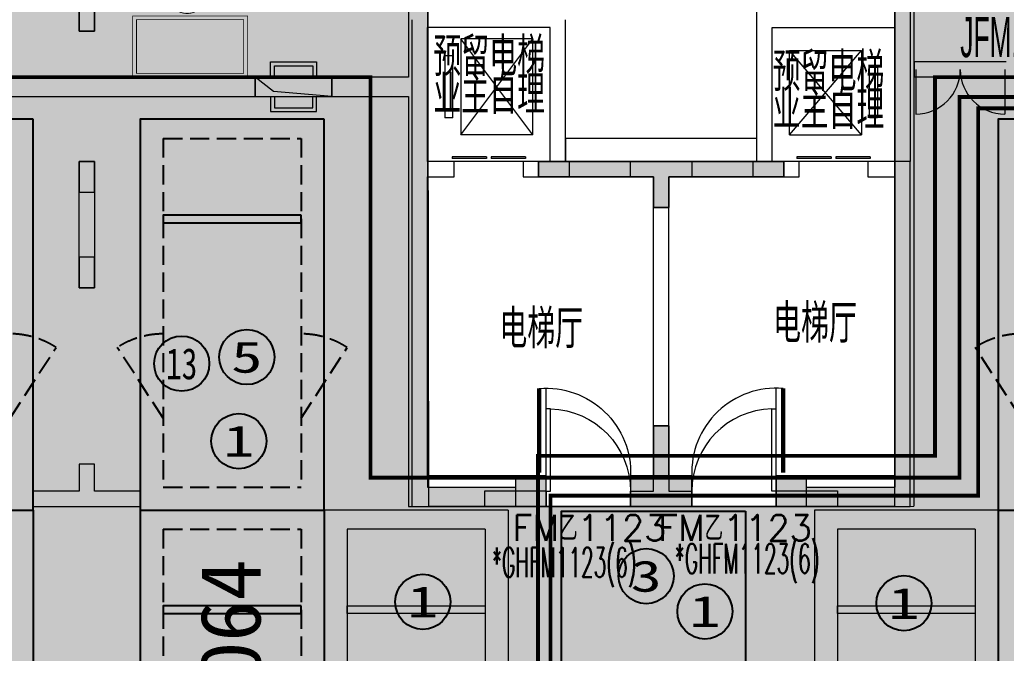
# Model space of a CAD drawing. Extents: x -264757 to 86229, y 4049843 to 4347093.
# Drawn here: x -59830 to -46952, y 4213591 to 4221858 of the extents above; entities that cross this region are included whole.
import ezdxf
from ezdxf.enums import TextEntityAlignment as Align

# ---------------------------------------------------------------- set-up
doc = ezdxf.new("R2010")
doc.units = 0
doc.header["$LTSCALE"] = 1000
doc.header["$MEASUREMENT"] = 0
doc.linetypes.add('AX-01DK-PB01$1$A-001-车位参照B1$0$A-001-车位参照B1$0$A-001-车位参照B1$0$A-H4-001-基本图形$0$A-001-车位B1$0$DASH', pattern=[0.35, 0.25, -0.1])
doc.linetypes.add('DASH', pattern=[0.35, 0.25, -0.1])
doc.layers.get('0').update_dxf_attribs({"color": 8})
doc.layers.add('AX-01DK-PB01$0$AX-001DK-01-PB01-02$0$A-3-WinF(Text)', color=8, linetype='Continuous', plot=False)
doc.layers.add('AX-01DK-PB01$0$AX-03CK-02-PB01$0$AX-03CK-02-PB01$0$WINDOW_TEXT', color=8, linetype='Continuous', plot=False)
for name, color, linetype in [('AX-01DK-PB01$0$AX-03CK-02-PB01$0$AX-03CK-02-PB01$0$PUB_HATCH', 8, 'Continuous'), ('AX-01DK-PB01$0$AX-03CK-02-PB01$0$AX-03CK-02-PB01$0$人防$0$人防$0$DOOR_FIRE_TEXT', 8, 'Continuous'), ('PUB_HATCH', 8, 'Continuous'), ('不利因素13-紧邻铁爬梯', 7, 'Continuous'), ('不利因素3-紧邻房间出入口', 7, 'Continuous'), ('不利因素5-单面靠墙', 7, 'Continuous'), ('不利因素9-坡道上停车', 7, 'Continuous'), ('不可售车位', 255, 'Continuous'), ('子母车位', 7, 'Continuous'), ('普通车位', 7, 'Continuous')]:
    doc.layers.add(name, color=color, linetype=linetype)
doc.layers.add('无关图层', color=8, linetype='Continuous', lineweight=0)
doc.layers.add('无关图层 @ 1', color=8, linetype='Continuous', lineweight=0)
doc.layers.add('车位归属楼栋范围线', color=7, linetype='Continuous', true_color=0x19e6c7)
doc.styles.add('AX-01DK-PB01$0$AX-001DK-01-PB01-02$0$_TCH_WINDOW', font='SIMPLEX', dxfattribs={"bigfont": 'GBCBIG'})
doc.styles.add('AX-01DK-PB01$0$AX-03CK-02-PB01$0$AX-03CK-02-PB01$0$_TCH_DIM_T3', font='SIMPLEX', dxfattribs={"width": 0.705882, "bigfont": 'GBCBIG'})
doc.styles.add('AX-01DK-PB01$0$AX-03CK-02-PB01$0$AX-03CK-02-PB01$0$人防$0$人防$0$_TCH_DIM', font='$ GAD E', dxfattribs={"width": 0.7, "bigfont": '$ GAD C'})
doc.styles.add('AX-01DK-PB01$0$Standard', font='gbenor.shx', dxfattribs={"bigfont": 'gbcbig.shx'})
doc.styles.add('AX-ACK-BIANH1$0$黑体', font='simhei.ttf')
doc.styles.add('AX-ACK-P01-WALL$0$黑体', font='simhei.ttf')
doc.styles.add('SX-ACK-PB01-WNC-ALL$0$黑体', font='simhei.ttf')
doc.styles.add('坑编号', font='', dxfattribs={"width": 0.8})
doc.styles.add('黑体', font='simhei.ttf')
doc.styles.get('坑编号').set_extended_font_data('SimSun')

# ---------------------------------------------------------------- blocks, each defined once
blk = doc.blocks.new('A$C7e5eb487')
at = {"layer": '普通车位', "true_color": 0xf18f8e}
h = blk.add_hatch(color=11, dxfattribs=at)
h.dxf.hatch_style = 1
h.paths.add_polyline_path([(2400, 0), (2400, -5300), (0, -5300), (0, 0)])
blk = doc.blocks.new('普通车位')
at = {"layer": '无关图层'}
for p, q in [((-2.253, 3.186), (0.077, 3.764)), ((1.352, -1.38), (0.077, 3.764)), ((-1.889, 2.967), (-0.142, 3.4)), ((1.001, -1.21), (-0.142, 3.4)), ((-0.977, -1.958), (-2.253, 3.186)), ((-0.746, -1.643), (-1.889, 2.967)), ((-0.746, -1.643), (1.001, -1.21)), ((-0.977, -1.958), (1.352, -1.38))]:
    blk.add_line(p, q, dxfattribs=at)
for points in [[(0.074, 2.527), (0.879, 1.777)], [(-1.673, 2.094), (-2.033, 1.054)]]:
    blk.add_lwpolyline(points, dxfattribs=at)
blk.add_lwpolyline([(0.76, -0.239), (-0.987, -0.673), (-1.011, -0.575), (0.736, -0.142)], close=True, dxfattribs=at)
for centre, start, end in [((0.074, 2.527), 283.9287, 316.9845), ((-1.673, 2.094), 250.873, 283.9287)]:
    blk.add_arc(centre, 1.1, start, end, dxfattribs=at)
at = {"layer": '普通车位', "xscale": -0.0009999999999999812, "yscale": 0.0009999999999999812, "zscale": 0.0009999999999999812, "rotation": 13.92873520577783}
blk.add_blockref('A$C7e5eb487', (0.077, 3.764), dxfattribs=at)
blk = doc.blocks.new('A$C741380cb')
at = {"layer": '子母车位', "true_color": 0x0617f9}
h = blk.add_hatch(color=5, dxfattribs=at)
h.dxf.hatch_style = 1
h.paths.add_polyline_path([(2400, 0), (2400, -10400), (0, -10400), (0, 0)])
blk = doc.blocks.new('子母车位1')
at = {"layer": '子母车位', "color": 8, "linetype": 'AX-01DK-PB01$1$A-001-车位参照B1$0$A-001-车位参照B1$0$A-001-车位参照B1$0$A-H4-001-基本图形$0$A-001-车位B1$0$DASH'}
for p, q in [((330318, -478521), (332118, -478521)), ((330318, -478521), (330318, -483071, 0)), ((332118, -478521), (332118, -483071, 0)), ((330318, -483071, 0), (332118, -483071, 0)), ((330318, -483621, 0), (332118, -483621, 0)), ((330318, -483621, 0), (330318, -488371)), ((332118, -483621, 0), (332118, -488371)), ((330318, -488371), (332118, -488371))]:
    blk.add_line(p, q, dxfattribs=at)
at = {"layer": '子母车位', "color": 83}
for p, q in [((330018, -483371, 0), (330018, -488671)), ((330018, -483371, 0), (332418, -483371, 0)), ((332418, -483371, 0), (332418, -488671)), ((330018, -488671), (332418, -488671))]:
    blk.add_line(p, q, dxfattribs=at)
blk.add_lwpolyline([(332418, -478271), (330018, -478271), (330018, -483371), (332418, -483371)], close=True, dxfattribs=at)
at = {"layer": '子母车位'}
blk.add_lwpolyline([(332118, -479521), (330318, -479521), (330318, -479621), (332118, -479621)], close=True, dxfattribs=at)
at = {"layer": '子母车位', "linetype": 'AX-01DK-PB01$1$A-001-车位参照B1$0$A-001-车位参照B1$0$A-001-车位参照B1$0$A-H4-001-基本图形$0$A-001-车位B1$0$DASH'}
for points in [[(330318, -482171), (329718, -481249)], [(332118, -482171), (332718, -481249)]]:
    blk.add_lwpolyline(points, dxfattribs=at)
at = {"layer": '子母车位', "elevation": 0}
blk.add_lwpolyline([(332118, -484621), (330318, -484621), (330318, -484721), (332118, -484721)], close=True, dxfattribs=at)
at = {"layer": '子母车位', "linetype": 'AX-01DK-PB01$1$A-001-车位参照B1$0$A-001-车位参照B1$0$A-001-车位参照B1$0$A-H4-001-基本图形$0$A-001-车位B1$0$DASH', "elevation": 0}
for points in [[(330318, -487471), (329718, -486549)], [(332118, -487471), (332718, -486549)]]:
    blk.add_lwpolyline(points, dxfattribs=at)
at = {"layer": '子母车位', "linetype": 'AX-01DK-PB01$1$A-001-车位参照B1$0$A-001-车位参照B1$0$A-001-车位参照B1$0$A-H4-001-基本图形$0$A-001-车位B1$0$DASH'}
for centre, start, end in [((330318, -482171, 0), 89.9997, 123.0554), ((332118, -482171, 0), 56.9439, 89.9997), ((330318, -487471), 89.9997, 123.0554), ((332118, -487471), 56.9439, 89.9997)]:
    blk.add_arc(centre, 1100, start, end, dxfattribs=at)
at = {"layer": '子母车位', "rotation": 179.9996583709065}
blk.add_blockref('A$C741380cb', (332418, -488671), dxfattribs=at)
blk = doc.blocks.new('SX-ACK-PB01-WNC-ALL$0$20200722.21182536')
at = {"layer": '不利因素3-紧邻房间出入口', "true_color": 0xe4d218}
h = blk.add_hatch(color=52, dxfattribs=at)
h.dxf.hatch_style = 1
edge = h.paths.add_edge_path()
edge.add_arc((360, 360), 360, 0, 360)
at = {"layer": '不利因素3-紧邻房间出入口'}
blk.add_circle((360, 360), 360, dxfattribs=at)
at = {"layer": '不利因素3-紧邻房间出入口', "style": 'SX-ACK-PB01-WNC-ALL$0$黑体', "width": 1.390625}
blk.add_text('3', height=407, dxfattribs=at).set_placement((156, 156), (564, 156), align=Align.FIT)
blk = doc.blocks.new('SX-ACK-PB01-WNC-ALL$0$20200722.21183209')
at = {"layer": '不利因素5-单面靠墙', "true_color": 0x6d711d}
h = blk.add_hatch(color=66, dxfattribs=at)
h.dxf.hatch_style = 1
edge = h.paths.add_edge_path()
edge.add_arc((360, 360), 360, 0, 360)
at = {"layer": '不利因素5-单面靠墙'}
blk.add_circle((360, 360), 360, dxfattribs=at)
at = {"layer": '不利因素5-单面靠墙', "style": 'SX-ACK-PB01-WNC-ALL$0$黑体', "width": 1.390625}
blk.add_text('5', height=407, dxfattribs=at).set_placement((156, 156), (564, 156), align=Align.FIT)
blk = doc.blocks.new('20200722.22094563')
at = {"layer": '不利因素13-紧邻铁爬梯', "true_color": 0x9bc530}
h = blk.add_hatch(color=62, dxfattribs=at)
h.dxf.hatch_style = 1
edge = h.paths.add_edge_path()
edge.add_arc((360, 360), 360, 0, 360)
at = {"layer": '不利因素13-紧邻铁爬梯'}
blk.add_circle((360, 360), 360, dxfattribs=at)
at = {"layer": '不利因素13-紧邻铁爬梯', "style": '黑体', "width": 0.695313}
blk.add_text('13', height=407.3, dxfattribs=at).set_placement((156, 156), (564, 156), align=Align.FIT)
blk = doc.blocks.new('销控车位')
at = {"layer": '不可售车位', "true_color": 0x757b8a}
h = blk.add_hatch(color=8, dxfattribs=at)
h.dxf.hatch_style = 1
h.paths.add_polyline_path([(2400, 0), (2400, -5300), (0, -5300), (0, 0)])
at = {"layer": '不可售车位', "color": 8, "true_color": 0x757b8a}
blk.add_lwpolyline([(2400, 0), (2400, -5300), (0, -5300), (0, 0)], close=True, dxfattribs=at)
blk = doc.blocks.new('AX-01DK-PB01-RFTC')
at = {"layer": '无关图层'}
h = blk.add_hatch(color=251, dxfattribs=at)
h.dxf.hatch_style = 1
h.paths.add_polyline_path([(19773, -61220), (19773, -62171), (18423, -62170), (18423, -70471), (12324, -70471), (12323, -62170), (7773, -62170), (7777, -120370), (8177, -120370), (8177, -120315), (14323, -119683), (14322, -126122), (25972, -126122), (25972, -124922), (26822, -124926), (26822, -122452), (33923, -122452), (33923, -124922), (34773, -124922), (34773, -126122), (41373, -126125), (41373, -124372), (41823, -124372), (41823, -122152), (41447, -122152), (41447, -120270), (48923, -120270), (48923, -123125), (49323, -123125), (49323, -124675), (51824, -124674), (51824, -124055), (54717, -124055), (54717, -125871), (56816, -125871), (56816, -116250), (55967, -116250), (55967, -111420), (63072, -111420), (63072, -103570), (62080, -103570), (62073, -94584), (64569, -94584), (64573, -65385), (66999, -65385), (67002, -52470), (67402, -52470), (67397, -31965), (65807, -31965), (65807, -26418), (68456, -26418), (68457, -17070), (67422, -17070), (67422, -13843), (60301, -13843), (60302, -3770), (55750, -3770), (55750, -12070), (49652, -12070), (49649, -9275), (45355, -9275), (45349, -3821), (40751, -3820), (40750, -12070), (34663, -12070), (34649, -3820), (25757, -3820), (25757, -12071), (19650, -12071), (19650, -3820), (10752, -3820), (10751, -12072), (4662, -12071), (4661, -3769), (4150, -3770), (100, -3769), (100, -23171), (-701, -23171), (-701, -29550), (100, -29550), (11250, -29550), (11250, -32020), (12100, -32020), (12100, -32970), (10750, -32970), (10754, -41272), (4647, -41271), (4650, -32970), (1953, -32970), (1953, -34670), (100, -34670), (100, -57801), (9743, -57801), (9743, -57272), (13567, -57272), (13567, -56751), (15417, -56751), (15416, -58750), (18923, -58750), (18923, -61220)])
h.paths.add_polyline_path([(41812, -58753), (48919, -58753), (48919, -61220), (49773, -61220), (49773, -62170), (48419, -62173), (48426, -70475), (42319, -70475), (42324, -67872), (39323, -67876), (39323, -62423), (41812, -62423)], flags=16)
h.paths.add_polyline_path([(33923, -58751), (33923, -61220), (34773, -61220), (34773, -62170), (33423, -62171), (33430, -70475), (27323, -70475), (27323, -62171), (26373, -62170), (26373, -60670), (26815, -60670), (26823, -58751), (31623, -58751), (31623, -58751)], flags=16)
h.paths.add_polyline_path([(40754, -41272), (34647, -41271), (34650, -32970), (33700, -32970), (33700, -31470), (34142, -31470), (34150, -29551), (38951, -29551), (38950, -29550), (41250, -29550), (41250, -32020), (42100, -32020), (42100, -32970), (40750, -32970)], flags=16)
h.paths.add_polyline_path([(49647, -41270), (49655, -38470), (45349, -38475), (45349, -33220), (49142, -33220), (49142, -29550), (56249, -29550), (56250, -32020), (57100, -32020), (57100, -32970), (55749, -32970), (55754, -41271)], flags=16)
h.paths.add_polyline_path([(25764, -41272), (19657, -41271), (19657, -32970), (19150, -32970), (19150, -29550), (26257, -29550), (26250, -32020), (27100, -32020), (27100, -32970), (25757, -32970)], flags=16)
h.paths.add_polyline_path([(41812, -87950), (48919, -87950), (48919, -90420), (49773, -90420), (49773, -91370), (48419, -91370), (48428, -99684), (41519, -99659), (41519, -97070), (39326, -97074), (39319, -91620), (41822, -91620)], flags=16)
h.paths.add_polyline_path([(33925, -87950), (33923, -90420), (34773, -90420), (34773, -91370), (33425, -91370), (33428, -99683), (26519, -99658), (26523, -95371), (27330, -95371), (27324, -91371), (26373, -91370), (26373, -89870), (26823, -89870), (26823, -87951), (31623, -87951), (31623, -87951)], flags=16)
h.paths.add_polyline_path([(18923, -87950), (18922, -90419), (19772, -90419), (19772, -91369), (18420, -91369), (18427, -99677), (11523, -99666), (11523, -95370), (12323, -95370), (12323, -91370), (10974, -91370), (10974, -90420), (11823, -90420), (11823, -87950)], flags=16)
h.paths.add_polyline_path([(62209, -60116), (64273, -60116), (64273, -55267), (62209, -55267)], flags=16)
h.paths.add_polyline_path([(59799, -89432), (61752, -89432), (61752, -84521), (59799, -84521)], flags=16)
blk.add_lwpolyline([(10752, -3820), (19650, -3820), (19650, -12071), (25757, -12071), (25757, -3820), (34649, -3820), (34663, -12070), (40750, -12070), (40751, -3820), (45349, -3821), (45355, -9275), (49649, -9275), (49652, -12070), (55750, -12070), (55750, -3770), (60302, -3770), (60301, -13843), (67422, -13843), (67422, -17070), (68457, -17070), (68456, -26418)], dxfattribs=at)
blk = doc.blocks.new('A$C2E116D47')
at = {"layer": '无关图层'}
for p, q in [((0, 600), (0, 0)), ((200, 600), (0, 600)), ((50, 550), (50, 50)), ((200, 550), (50, 550)), ((50, 50), (200, 50)), ((0, 0), (200, 0))]:
    blk.add_line(p, q, dxfattribs=at)
blk = doc.blocks.new('*U98')
at = {"layer": '无关图层', "const_width": 10}
for points in [[(1250, 100), (-250, 100), (-250, 900), (1250, 900)], [(1200, 150), (-200, 150), (-200, 850), (1200, 850)]]:
    blk.add_lwpolyline(points, close=True, dxfattribs=at)
blk.add_lwpolyline([(539, 69, 0.098491), (444, 50, 0.098491), (362, -4, 0.098491), (308, -85, 0.098491), (289, -181, 0.098491), (308, -276, 0.098491), (362, -357, 0.098491), (444, -412, 0.098491), (539, -431, 0.098491), (635, -412, 0.098491), (716, -357, 0.098491), (770, -276, 0.098491), (789, -181, 0.098491), (770, -85, 0.098491), (716, -4, 0.098491), (635, 50, 0.098491)], format="xyb", close=True, dxfattribs=at)
at = {"layer": '无关图层', "style": '坑编号', "width": 0.8}
blk.add_attdef('X', text='', height=380, dxfattribs=at).set_placement((539, -181), align=Align.MIDDLE_CENTER)
blk = doc.blocks.new('*U161')
at = {"layer": '无关图层'}
ref = blk.add_blockref('*U98', (-57106, 4222008), dxfattribs=dict(at, rotation=180))
ref.add_attrib('X', '3', dxfattribs={"layer": '无关图层 @ 1', "height": 380, "rotation": 180, "style": '坑编号', "width": 0.8}).set_placement((-57645, 4222189), align=Align.MIDDLE_CENTER)
blk = doc.blocks.new('fasdfasdfasdfasdfasdf')
at = {"layer": '不利因素9-坡道上停车', "true_color": 0xe0aa15}
h = blk.add_hatch(color=42, dxfattribs=at)
h.dxf.hatch_style = 1
edge = h.paths.add_edge_path()
edge.add_arc((-119587, 4058555), 720, 0, 360)
at = {"layer": '不利因素9-坡道上停车'}
blk.add_circle((-119587, 4058555), 720, dxfattribs=at)
at = {"layer": '不利因素9-坡道上停车', "style": 'AX-ACK-P01-WALL$0$黑体', "width": 1.390625}
blk.add_text('1', height=815, dxfattribs=at).set_placement((-119994, 4058148), (-119180, 4058148), align=Align.FIT)
blk = doc.blocks.new('AX-01DK-PB01$0$AX-001DK-01-PP01$0$AX-001DK-01-PP01$0$$DORLIB2D$00000127')
at = {"layer": '无关图层'}
for points in [[(-0.533, 0.795), (-0.533, 0.69)], [(-0.033, 0.795), (-0.533, 0.795)], [(-0.033, 0.795), (-0.033, 0.69)], [(0.533, 0.795), (0.033, 0.795)], [(0.033, 0.795), (0.033, 0.69)], [(0.533, 0.795), (0.533, 0.69)], [(-0.033, 0.69), (-0.533, 0.69)], [(0.533, 0.69), (0.033, 0.69)], [(0.5, 0.5), (-0.5, 0.5)]]:
    blk.add_lwpolyline(points, dxfattribs=at)
blk = doc.blocks.new('AX-01DK-PB01$0$$DorLib2D$00000001')
at = {"layer": '无关图层'}
for p, q in [((0.45, 0.975), (0.5, 0.975)), ((0.45, 0), (0.45, 0.975)), ((0.5, 0), (0.5, 0.975)), ((0.5, 0), (0.45, 0))]:
    blk.add_line(p, q, dxfattribs=at)
at = {"layer": '无关图层', "lineweight": 13}
blk.add_arc((0.475, 0), 0.975, 91.4693, 180, dxfattribs=at)
blk = doc.blocks.new('AX-01DK-PB01$0$AX-03CK-02-PB01$0$AX-03CK-02-PB01$0$$U_DORLIB2D$00000009')
at = {"layer": '无关图层'}
blk.add_line((0.5, 0.219), (0.5, 1.213), dxfattribs=at)
at = {"layer": '无关图层', "const_width": 0.05}
blk.add_lwpolyline([(0.583, 0.219), (0.583, 1.219)], dxfattribs=at)
at = {"layer": '无关图层'}
blk.add_arc((0.5, 0.219), 1.001, 85.224, 182.3859, dxfattribs=at)
blk = doc.blocks.new('_FZH')
blk.add_lwpolyline([(-0.5, -0.5), (0.5, -0.5), (0.5, 0.5), (-0.5, 0.5)], close=True)
at = {"layer": 'PUB_HATCH'}
blk.add_solid([(-0.5, -0.5), (0.5, -0.5), (-0.5, 0.5), (0.5, 0.5)], dxfattribs=at)
blk = doc.blocks.new('AX-01DK-PB01$0$AX-03CK-02-PB01$0$AX-03CK-02-PB01$0$人防$0$人防$0$$DorLib2D$00000004')
at = {"layer": '无关图层'}
for p, q in [((-0.485, 0), (-0.485, 0.485)), ((0.485, 0), (0.485, 0.485))]:
    blk.add_line(p, q, dxfattribs=at)
at = {"layer": '无关图层', "lineweight": 13}
for centre, start, end in [((-0.485, 0), 0, 90), ((0.485, 0), 90, 180)]:
    blk.add_arc(centre, 0.485, start, end, dxfattribs=at)

msp = doc.modelspace()

# ---------------------------------------------------------------- hatches: boundary and pattern name
at = {"layer": 'AX-01DK-PB01$0$AX-03CK-02-PB01$0$AX-03CK-02-PB01$0$PUB_HATCH'}
for points in [[(-54506.7, 4223808.1), (-54756.7, 4223558.1), (-54756.7, 4221108), (-54673.4, 4220983), (-54506.7, 4220983)], [(-48156.6, 4223557.9), (-48406.6, 4223807.9), (-48406.6, 4221207.3), (-48156.6, 4221207.3)], [(-63149, 4220858), (-56756.4, 4220858), (-56756.4, 4221108), (-63149, 4221108), (-63251.9, 4220983)], [(-54756.7, 4221108), (-55756.4, 4221108), (-55756.4, 4220858), (-54756.7, 4220858), (-54673.4, 4220983)], [(-48156.6, 4221207.3), (-48406.6, 4221207.3), (-48406.6, 4215758.4), (-48156.6, 4215508.5)], [(-54673.4, 4220983), (-54756.7, 4220858), (-54756.7, 4220633), (-54673.4, 4220631.7), (-54506.7, 4220633), (-54506.7, 4220983)], [(-54673.4, 4220632.4), (-54756.7, 4220631.1), (-54756.7, 4215507.5), (-54506.7, 4215757.6), (-54506.7, 4220631.1)], [(-51856.8, 4215507.9), (-51056.4, 4215508.1), (-51056.4, 4215908.1), (-51856.9, 4215907.9)], [(-49731.4, 4215508.6), (-49956.3, 4215508.5), (-49956.4, 4215908.2), (-49956.4, 4215508.2), (-49731.4, 4215508.2)], [(-53181.6, 4215508.1), (-53356.8, 4215508.1), (-53356.8, 4215757.7), (-54506.7, 4215757.6), (-54756.7, 4215507.5), (-53181.6, 4215507.8)], [(-49558.3, 4215758.3), (-49558.3, 4215508.6), (-49731.4, 4215508.6), (-49731.4, 4215508.2), (-48156.6, 4215508.5), (-48406.6, 4215758.4)], [(-52956.8, 4215507.8), (-52956.9, 4215508.1), (-53181.6, 4215508.1), (-53181.6, 4215507.8)]]:
    msp.add_hatch(color=256, dxfattribs=at).paths.add_polyline_path(points)
at = {"layer": '无关图层'}
h = msp.add_hatch(color=256, dxfattribs=at)
h.dxf.hatch_style = 1
h.paths.add_polyline_path([(-58855.7, 4221708.1), (-59055.7, 4221708.1), (-59055.7, 4223558.1), (-59355.5, 4223558.1), (-59355.5, 4223808.1), (-58555.5, 4223808.1), (-58555.5, 4223558.1), (-58855.7, 4223558.1)])
for points in [[(-59056, 4222108), (-59055.7, 4221708.1), (-58854.6, 4221708.1), (-58855, 4222108)], [(-59056.4, 4220008.1), (-59056.1, 4219608.1), (-58855, 4219608.1), (-58855.4, 4220008.1)], [(-53056.3, 4220007.5), (-52656.1, 4220008.1), (-52656.1, 4219807), (-53056.3, 4219806.5)], [(-51056.3, 4220008), (-51056.3, 4219808), (-51356.4, 4219808), (-51356.6, 4219408.1), (-51557.7, 4219408.1), (-51557, 4219808), (-51857.3, 4219808), (-51857.3, 4220008)], [(-50256.4, 4220007.5), (-49856.3, 4220008), (-49856.3, 4219807), (-50256.4, 4219806.5)], [(-59056.6, 4218758), (-59056.3, 4218358.1), (-58855.2, 4218358.1), (-58855.5, 4218758)], [(-51056.6, 4215908.1), (-51356.8, 4215908.1), (-51356.8, 4216558.1), (-51556.8, 4216558.1), (-51556.8, 4215908.1), (-51856.8, 4215908.1), (-51856.8, 4215508.1), (-51056.6, 4215508.1)], [(-58255.9, 4215708.1), (-58855.9, 4215708.1), (-58855.9, 4216058.1), (-59055.9, 4216058.1), (-59055.9, 4215708.1), (-59655.9, 4215708.1), (-59655.9, 4215508.1), (-58255.9, 4215508.1)], [(-53756.8, 4215708.6), (-52956.6, 4215709.1), (-52956.6, 4215508.1), (-53756.8, 4215507.5)], [(-49957, 4215709.1), (-49156.8, 4215709.6), (-49156.8, 4215508.6), (-49957, 4215508.1)]]:
    msp.add_hatch(color=256, dxfattribs=at).paths.add_polyline_path(points)
h = msp.add_hatch(color=256, dxfattribs=at)
h.dxf.hatch_style = 1
h.paths.add_polyline_path([(-58855.9, 4218358.1), (-59055.9, 4218358.1), (-59055.9, 4220008.1), (-58855.9, 4220008.1)])
h = msp.add_hatch(color=256, dxfattribs=at)
h.dxf.hatch_style = 1
h.paths.add_polyline_path([(-49856.3, 4220008), (-53056.3, 4220008.1), (-53056.3, 4219808.1), (-51556.3, 4219808.1), (-51556.3, 4219408.1), (-51356.3, 4219408.1), (-51356.3, 4219808.1), (-49856.3, 4219808.1)])
h = msp.add_hatch(color=256, dxfattribs=at)
h.dxf.hatch_style = 1
h.paths.add_polyline_path([(-53756.8, 4215708.1), (-51556.8, 4215708.1), (-51556.8, 4216558.1), (-51356.8, 4216558.1), (-51356.8, 4215708.1), (-49156.8, 4215708.1), (-49156.8, 4215508.1), (-53756.8, 4215508.1)])
h.paths.add_polyline_path([(-51056.8, 4215508.1), (-49956.8, 4215508.1), (-49956.8, 4215708.1), (-51056.8, 4215708.1)])
h.paths.add_polyline_path([(-52956.6, 4215508.1), (-51856.8, 4215508.1), (-51856.8, 4215708.1), (-52956.6, 4215708.1)], flags=17)

# ---------------------------------------------------------------- linework, layer by layer
for p, q in [((-54506.7, 4223808.1), (-54506.7, 4220983)), ((-48406.6, 4223807.9), (-48406.6, 4221207.3)), ((-54756.7, 4223558.1), (-54756.7, 4221108)), ((-50207.5, 4221857.9), (-50207.5, 4223657.9)), ((-48207.1, 4223557.9), (-48207.1, 4221857.9)), ((-48156.6, 4223557.9), (-48156.6, 4221207.3)), ((-54707.5, 4219907.9), (-54707.5, 4221857.9)), ((-52907.5, 4221757.9), (-54507.5, 4221757.9)), ((-54507.5, 4220007.9), (-54507.5, 4221757.9)), ((-52907.5, 4220007.9), (-52907.5, 4221757.9)), ((-52707.5, 4220007.9), (-52707.5, 4221857.9)), ((-50207.5, 4220007.9), (-50207.5, 4221857.9)), ((-50007.5, 4221757.9), (-48407.1, 4221757.9)), ((-50007.5, 4220007.9), (-50007.5, 4221757.9)), ((-48407.1, 4221757.9), (-48407.1, 4220007.9)), ((-48207.1, 4221857.9), (-48207.1, 4220007.9)), ((-53132.5, 4221607.9), (-54072.5, 4221607.9)), ((-54072.5, 4221607.9), (-54072.5, 4220357.9)), ((-54072.5, 4220357.9), (-53132.5, 4221607.9)), ((-53132.5, 4220357.9), (-54072.5, 4221607.9)), ((-53132.5, 4220357.9), (-53132.5, 4221607.9)), ((-54177.5, 4221387.9), (-54282.5, 4221387.9)), ((-54282.5, 4221387.9), (-54282.5, 4220577.9)), ((-54177.5, 4220577.9), (-54177.5, 4221387.9)), ((-49782.5, 4220357.9), (-49782.5, 4221457.9)), ((-49782.5, 4221457.9), (-48842.5, 4221457.9)), ((-48842.5, 4220357.9), (-49782.5, 4221457.9)), ((-49782.5, 4220357.9), (-48842.5, 4221457.9)), ((-48842.5, 4221457.9), (-48842.5, 4220357.9)), ((-48737.5, 4220577.9), (-48737.5, 4221237.9)), ((-48737.5, 4221237.9), (-48632.5, 4221237.9)), ((-48632.5, 4221237.9), (-48632.5, 4220577.9)), ((-48151.8, 4221308.1), (-48156.6, 4221308.1)), ((-48151.8, 4221108.1), (-48151.8, 4221308.1)), ((-46951.8, 4221308.1), (-48151.8, 4221308.1)), ((-56756.4, 4221108), (-63149, 4221108)), ((-56517.3, 4220920.7, 0), (-56756.4, 4221108.3, 0)), ((-56756.4, 4220858), (-56756.4, 4221108)), ((-55756.4, 4221108), (-56756.4, 4221108)), ((-54756.7, 4221108), (-55756.4, 4221108)), ((-55756.4, 4221108), (-55756.4, 4220858)), ((-48406.6, 4221207.3), (-48406.6, 4215758.4)), ((-48156.6, 4221207.3), (-48156.6, 4215508.5)), ((-48156.6, 4221108.1), (-48151.8, 4221108.1)), ((-46951.8, 4221108.1), (-48151.8, 4221108.1)), ((-54506.7, 4220983), (-54506.7, 4220633)), ((-63149, 4220858), (-56756.4, 4220858)), ((-56756.4, 4220858), (-55756.4, 4220858)), ((-55756.5, 4220858.1, 0), (-56517.3, 4220920.9, 0)), ((-55756.4, 4220858), (-54756.7, 4220858)), ((-54756.7, 4220858), (-54756.7, 4220633)), ((-54756.7, 4220631.1), (-54756.7, 4215507.5)), ((-54506.7, 4220631.1), (-54506.7, 4215757.6)), ((-54177.5, 4220577.9), (-54282.5, 4220577.9)), ((-48632.5, 4220577.9), (-48737.5, 4220577.9)), ((-54157.5, 4220007.9), (-54507.5, 4220007.9)), ((-54157.5, 4219807.9), (-54157.5, 4220007.9)), ((-52907.5, 4220007.9), (-53257.5, 4220007.9)), ((-53257.5, 4220007.9), (-53257.5, 4219807.9)), ((-51457.1, 4220007.9), (-52707.5, 4220007.9)), ((-50207.5, 4220007.9), (-51457.1, 4220007.9)), ((-49657.5, 4220007.9), (-50007.5, 4220007.9)), ((-49657.5, 4219807.9), (-49657.5, 4220007.9)), ((-48207.3, 4220007.9), (-48757.5, 4220007.9)), ((-48757.5, 4220007.9), (-48757.5, 4219807.9)), ((-48207.1, 4220007.9), (-48407.1, 4220007.9)), ((-48207.3, 4215507.9), (-48207.3, 4220007.9)), ((-54707.5, 4215507.9), (-54707.5, 4219907.9)), ((-54507.5, 4215907.9), (-54507.5, 4219807.9)), ((-54507.5, 4219807.9), (-54157.5, 4219807.9)), ((-53257.5, 4219807.9), (-52807.5, 4219807.9)), ((-51557.1, 4219807.9), (-52807.5, 4219807.9)), ((-51557.1, 4215907.9), (-51557.1, 4219807.9)), ((-50107.5, 4219807.9), (-51357.1, 4219807.9)), ((-51357.1, 4215907.9), (-51357.1, 4219807.9)), ((-50107.5, 4219807.9), (-49657.5, 4219807.9)), ((-48757.5, 4219807.9), (-48407.3, 4219807.9)), ((-48407.3, 4215907.9), (-48407.3, 4219807.9)), ((-52957.1, 4215907.9), (-54507.5, 4215907.9)), ((-52957.1, 4215507.9), (-52957.1, 4215907.9)), ((-52956.8, 4215507.8), (-52956.9, 4215907.8)), ((-51557.1, 4215907.9), (-51857.1, 4215907.9)), ((-51857.1, 4215907.9), (-51857.1, 4215507.9)), ((-51056.4, 4215908.1), (-51856.9, 4215907.9)), ((-51856.9, 4215907.9), (-51856.8, 4215507.9)), ((-51057.3, 4215907.9), (-51357.1, 4215907.9)), ((-51057.3, 4215507.9), (-51057.3, 4215907.9)), ((-51056.4, 4215508.1), (-51056.4, 4215908.1)), ((-48407.3, 4215907.9), (-49957.3, 4215907.9)), ((-49957.3, 4215907.9), (-49957.3, 4215507.9)), ((-49956.4, 4215908.2), (-49956.4, 4215508.2)), ((-54506.7, 4215757.6), (-53356.8, 4215757.7)), ((-49558.3, 4215758.3), (-48406.6, 4215758.4)), ((-54756.7, 4215507.5), (-53181.6, 4215507.8)), ((-54707.5, 4215507.9), (-52957.1, 4215507.9)), ((-53181.6, 4215507.8), (-52956.8, 4215507.8)), ((-52956.8, 4215507.8), (-51856.8, 4215507.9)), ((-51857.1, 4215507.9), (-51457.1, 4215507.9)), ((-51856.8, 4215507.9), (-51056.4, 4215508.1)), ((-51457.1, 4215507.9), (-51057.3, 4215507.9)), ((-51056.4, 4215508.1), (-49956.4, 4215508.2)), ((-49957.3, 4215507.9), (-48207.3, 4215507.9)), ((-49956.4, 4215508.2), (-49731.4, 4215508.2)), ((-49731.4, 4215508.2), (-48156.6, 4215508.5))]:
    msp.add_line(p, q, dxfattribs=at)
at = {"layer": '无关图层', "ltscale": 0.5}
msp.add_lwpolyline([(-58855.7, 4221708.1), (-59055.7, 4221708.1), (-59055.7, 4223558.1), (-59355.5, 4223558.1), (-59355.5, 4223808.1), (-58555.5, 4223808.1), (-58555.5, 4223558.1), (-58855.7, 4223558.1)], close=True, dxfattribs=at)
at = {"layer": '无关图层'}
for points in [[(-59056, 4222108), (-59055.7, 4221708.1), (-58854.6, 4221708.1), (-58855, 4222108)], [(-59056.4, 4220008.1), (-59056.1, 4219608.1), (-58855, 4219608.1), (-58855.4, 4220008.1)], [(-58855.9, 4218358.1), (-59055.9, 4218358.1), (-59055.9, 4220008.1), (-58855.9, 4220008.1)], [(-49856.3, 4220008), (-53056.3, 4220008.1), (-53056.3, 4219808.1), (-51556.3, 4219808.1), (-51556.3, 4219408.1), (-51356.3, 4219408.1), (-51356.3, 4219808.1), (-49856.3, 4219808.1)], [(-53056.3, 4220007.5), (-52656.1, 4220008.1), (-52656.1, 4219807), (-53056.3, 4219806.5)], [(-51056.3, 4220008), (-51056.3, 4219808), (-51356.4, 4219808), (-51356.6, 4219408.1), (-51557.7, 4219408.1), (-51557, 4219808), (-51857.3, 4219808), (-51857.3, 4220008)], [(-50256.4, 4220007.5), (-49856.3, 4220008), (-49856.3, 4219807), (-50256.4, 4219806.5)], [(-59056.6, 4218758), (-59056.3, 4218358.1), (-58855.2, 4218358.1), (-58855.5, 4218758)], [(-51856.8, 4215708.1), (-51556.8, 4215708.1), (-51556.8, 4216558.1), (-51356.8, 4216558.1), (-51356.8, 4215708.1), (-51056.6, 4215708.1), (-51056.6, 4215508.1), (-51856.8, 4215508.1)], [(-51056.6, 4215908.1), (-51356.8, 4215908.1), (-51356.8, 4216558.1), (-51556.8, 4216558.1), (-51556.8, 4215908.1), (-51856.8, 4215908.1), (-51856.8, 4215508.1), (-51056.6, 4215508.1)], [(-58255.9, 4215708.1), (-58855.9, 4215708.1), (-58855.9, 4216058.1), (-59055.9, 4216058.1), (-59055.9, 4215708.1), (-59655.9, 4215708.1), (-59655.9, 4215508.1), (-58255.9, 4215508.1)], [(-53756.8, 4215708.6), (-52956.6, 4215709.1), (-52956.6, 4215508.1), (-53756.8, 4215507.5)], [(-49957, 4215709.1), (-49156.8, 4215709.6), (-49156.8, 4215508.6), (-49957, 4215508.1)]]:
    msp.add_lwpolyline(points, close=True, dxfattribs=at)
at = {"layer": '无关图层', "elevation": 0}
for points in [[(-56756.4, 4220858.2), (-55756.4, 4220858.3), (-55756.4, 4221108.5), (-56756.4, 4221108.3)], [(-56756.4, 4220858.2), (-55756.4, 4220858.3), (-55756.4, 4221108.3), (-56756.4, 4221108.3)]]:
    msp.add_lwpolyline(points, close=True, dxfattribs=at)
at = {"layer": '无关图层'}
for points in [[(-53132.5, 4220357.9), (-54072.5, 4220357.9)], [(-49782.5, 4220357.9), (-48842.5, 4220357.9)], [(-50207.5, 4220008.9), (-50207.5, 4220308.9), (-52707.5, 4220308.9), (-52707.5, 4220008.9), (-50207.5, 4220007.9), (-50207.5, 4220308.9)]]:
    msp.add_lwpolyline(points, dxfattribs=at)
at = {"layer": '车位归属楼栋范围线', "linetype": 'DASH', "ltscale": 5}
for points in [[(12047.6, 4225008, 50, 50, 0), (5655.4, 4225008.1, 50, 50, 0), (5655.4, 4244914.1, 50, 50, 0), (-13339.7, 4244914.1, 50, 50, 0), (-13339.7, 4240463.8, 50, 50, 0), (-18028.6, 4240463.8, 50, 50, 0), (-18028.6, 4233340, 50, 50, 0), (-28653.9, 4233340, 50, 50, 0), (-28653.9, 4215609.5, 50, 50, 0), (-44540.8, 4215609.5, 50, 50, 0), (-44540.8, 4220701.8, 50, 50, 0), (-47318.2, 4220701.8, 50, 50, 0), (-47318.2, 4215647.7, 50, 50, 0), (-52900.5, 4215647.7, 50, 50, 0), (-52900.5, 4209564.5, 50, 50, 0), (-54208.1, 4209564.5, 50, 50, 0), (-54208.1, 4198183, 50, 50, 0)], [(-20699.6, 4195863.1, 50, 50, 0), (-20699.6, 4209978.5, 50, 50, 0), (-28984.8, 4209978.5, 50, 50, 0), (-28984.8, 4215708.1, 50, 50, 0), (-44211.4, 4215708.1, 50, 50, 0), (-44211.4, 4221108.1, 50, 50, 0), (-47882.9, 4221108.1, 50, 50, 0), (-47882.9, 4216166.4, 50, 50, 0), (-53065.2, 4216166.4, 50, 50, 0), (-53065.2, 4209762.5, 50, 50, 0), (-54403.6, 4209762.5, 50, 50, 0), (-54403.6, 4198483.2, 50, 50, 0)]]:
    msp.add_lwpolyline(points, format="xyseb", dxfattribs=at)
at = {"layer": '车位归属楼栋范围线', "linetype": 'DASH', "ltscale": 5, "const_width": 50}
msp.add_lwpolyline([(-28828.7, 4204358), (-28828.7, 4215897.7), (-44378.7, 4215897.7), (-44378.7, 4220848.8), (-47561.8, 4220848.8), (-47561.8, 4215881.9), (-55250.5, 4215881.9), (-55250.5, 4221108), (-62711.7, 4221108), (-62711.7, 4215838.1), (-70226.3, 4215838.1), (-70226.3, 4221071.5), (-77647.6, 4221071.5), (-77647.6, 4215744), (-85245, 4215744), (-85245, 4221559.2), (-88757.3, 4221559.2), (-89059.6, 4221559.2), (-89059.6, 4170077)], dxfattribs=at)

# ---------------------------------------------------------------- block references
at = {"layer": '不利因素13-紧邻铁爬梯'}
msp.add_blockref('20200722.22094563', (-58076.1, 4217010.3), dxfattribs=at)
at = {"layer": '不利因素3-紧邻房间出入口'}
msp.add_blockref('SX-ACK-PB01-WNC-ALL$0$20200722.21182536', (-52012.6, 4214237.9), dxfattribs=at)
at = {"layer": '不利因素5-单面靠墙'}
msp.add_blockref('SX-ACK-PB01-WNC-ALL$0$20200722.21183209', (-57225.7, 4217095.9), dxfattribs=at)
at = {"layer": '不可售车位'}
msp.add_blockref('销控车位', (-52756.6, 4215443.1, 0), dxfattribs=at)
at = {"layer": '子母车位', "rotation": 0.0003416290935707719}
for p in [(-392077.4, 4698828.3, 0), (-388277.4, 4698827.6, 0), (-377077.4, 4698828.3, 0)]:
    msp.add_blockref('子母车位1', p, dxfattribs=at)
at = {"layer": '无关图层'}
msp.add_blockref('AX-01DK-PB01-RFTC', (-89156.8, 4227579.4), dxfattribs=at)
ref = msp.add_blockref('AX-01DK-PB01$0$AX-03CK-02-PB01$0$AX-03CK-02-PB01$0$人防$0$人防$0$$DorLib2D$00000004', (-47551.8, 4221208.1), dxfattribs=dict(at, xscale=1200, yscale=1200, zscale=200, rotation=180.0000004755137))
ref.add_attrib('A', 'JFM1221', (-47551.8, 4221369.5), dxfattribs={"layer": 'AX-01DK-PB01$0$AX-03CK-02-PB01$0$AX-03CK-02-PB01$0$人防$0$人防$0$DOOR_FIRE_TEXT', "height": 525, "rotation": 0, "style": 'AX-01DK-PB01$0$AX-03CK-02-PB01$0$AX-03CK-02-PB01$0$人防$0$人防$0$_TCH_DIM', "width": 0.49})
at = {"layer": '无关图层', "xscale": -1, "rotation": 90.01011209510472}
msp.add_blockref('A$C2E116D47', (-55956.2, 4221307.8, 0), dxfattribs=at)
at = {"layer": '无关图层', "rotation": 90.01011209510469}
msp.add_blockref('A$C2E116D47', (-55956.2, 4220658.7, 0), dxfattribs=at)
at = {"layer": '无关图层'}
for name, p, xscale, yscale, zscale, rotation in [('AX-01DK-PB01$0$AX-001DK-01-PP01$0$AX-001DK-01-PP01$0$$DORLIB2D$00000127', (-53707.5, 4219907.9), 900, 200, 200, 7.174070222237814e-09), ('AX-01DK-PB01$0$AX-001DK-01-PP01$0$AX-001DK-01-PP01$0$$DORLIB2D$00000127', (-49207.5, 4219907.9), -900, -200, 200, 179.9999999925303), ('_FZH', (-49757.3, 4215708.4), 399.7125629111738, 398.0690657809697, 398.0690657809697, 90.01600452785847)]:
    msp.add_blockref(name, p, dxfattribs=dict(at, xscale=xscale, yscale=yscale, zscale=zscale, rotation=rotation))
ref = msp.add_blockref('AX-01DK-PB01$0$AX-03CK-02-PB01$0$AX-03CK-02-PB01$0$$U_DORLIB2D$00000009', (-52406.8, 4215707.9), dxfattribs=dict(at, xscale=-1100, yscale=1100, zscale=400, rotation=0.008002269133875327))
ref.add_attrib('A', '*GHFM1123(6)', (-53667.5, 4214583.8), dxfattribs={"layer": 'AX-01DK-PB01$0$AX-03CK-02-PB01$0$AX-03CK-02-PB01$0$WINDOW_TEXT', "height": 386.75, "rotation": 0.008, "style": 'AX-01DK-PB01$0$AX-03CK-02-PB01$0$AX-03CK-02-PB01$0$_TCH_DIM_T3', "width": 0.49827})
ref = msp.add_blockref('AX-01DK-PB01$0$AX-03CK-02-PB01$0$AX-03CK-02-PB01$0$$U_DORLIB2D$00000009', (-50506.4, 4215708.1), dxfattribs=dict(at, xscale=1100, yscale=1100, zscale=400, rotation=0.008002269133875327))
ref.add_attrib('A', '*GHFM1123(6)', (-51279.5, 4214633), dxfattribs={"layer": 'AX-01DK-PB01$0$AX-03CK-02-PB01$0$AX-03CK-02-PB01$0$WINDOW_TEXT', "height": 386.75, "rotation": 0.008, "style": 'AX-01DK-PB01$0$AX-03CK-02-PB01$0$AX-03CK-02-PB01$0$_TCH_DIM_T3', "width": 0.49827})
ref = msp.add_blockref('AX-01DK-PB01$0$$DorLib2D$00000001', (-52407.1, 4215707.9), dxfattribs=dict(at, xscale=1100, yscale=-1100, zscale=400, rotation=180.0000000004404))
ref.add_attrib('A', 'FM乙1123', (-53398, 4215057.9), dxfattribs={"layer": 'AX-01DK-PB01$0$AX-001DK-01-PB01-02$0$A-3-WinF(Text)', "height": 337.59, "style": 'AX-01DK-PB01$0$AX-001DK-01-PB01-02$0$_TCH_WINDOW'})
ref = msp.add_blockref('AX-01DK-PB01$0$$DorLib2D$00000001', (-50507.3, 4215707.9), dxfattribs=dict(at, xscale=-1100, yscale=-1100, zscale=400, rotation=179.9999999995595))
ref.add_attrib('A', 'FM乙1123', (-51498.3, 4215057.9), dxfattribs={"layer": 'AX-01DK-PB01$0$AX-001DK-01-PB01-02$0$A-3-WinF(Text)', "height": 337.59, "rotation": 360, "style": 'AX-01DK-PB01$0$AX-001DK-01-PB01-02$0$_TCH_WINDOW'})
at = {"layer": '无关图层', "xscale": 399.9488835847005, "yscale": 399.9597080042586, "zscale": 399.9597080042586}
msp.add_blockref('_FZH', (-53156.8, 4215708.1), dxfattribs=at)
at = {"layer": '普通车位', "extrusion": (0, 0, -1), "xscale": -1000.000000000019, "yscale": 1000.00000000002, "zscale": -1000.000000000019, "rotation": 193.9287352057778}
for p in [(54876, 4213794), (48476.1, 4213794.7, 0)]:
    msp.add_blockref('普通车位', p, dxfattribs=at)
at = {"layer": '车位归属楼栋范围线'}
msp.add_blockref('*U161', (0, 0), dxfattribs=at)
at = {"layer": '车位归属楼栋范围线', "xscale": 0.5, "yscale": 0.5, "zscale": 0.5}
for p in [(2822.6, 2187082, 0), (5224.6, 2184983.9, 0), (11505.5, 2184966.1, 0), (8907.7, 2184859.5, 0)]:
    msp.add_blockref('fasdfasdfasdfasdfasdf', p, dxfattribs=at)

# ---------------------------------------------------------------- texts
at = {"layer": '无关图层', "style": 'AX-01DK-PB01$0$Standard'}
for s, p in [('预留电梯', (-54431.3, 4221123.1)), ('预留电梯', (-50001.1, 4220925.9)), ('业主自理', (-54431.3, 4220628.7)), ('业主自理', (-50001.1, 4220431.5)), ('电梯厅', (-49996, 4217641.8)), ('电梯厅', (-53569.5, 4217570.9))]:
    msp.add_text(s, height=506.38, dxfattribs=at).set_placement(p)
at = {"layer": '无关图层', "style": 'AX-ACK-BIANH1$0$黑体'}
msp.add_text('Z-0064', height=788.61, rotation=90, dxfattribs=at).set_placement((-56687.1, 4211596.6, 0))

doc.saveas('drawing.dxf')
